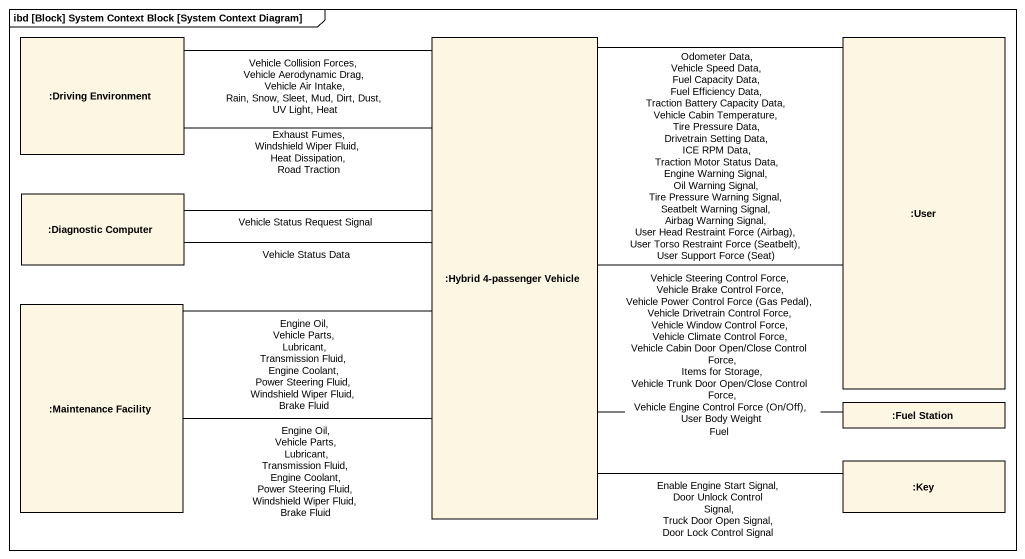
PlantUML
@startuml
mainframe ibd [Block] System Context Block [System Context Diagram]
rectangle ":Driving Environment" as Driving_Environment
rectangle ":Hybrid 4-passenger Vehicle" as Hybrid_4_passenger_Vehicle
rectangle ":User" as User
rectangle ":Diagnostic Computer" as Diagnostic_Computer
rectangle ":Maintenance Facility" as Maintenance_Facility
rectangle ":Fuel Station" as Fuel_Station
rectangle ":Key" as Key
Driving_Environment -right- Hybrid_4_passenger_Vehicle : Vehicle Collision Forces, Vehicle Aerodynamic Drag, Vehicle Air Intake, Rain, Snow, Sleet, Mud, Dirt, Dust, UV Light, Heat
Hybrid_4_passenger_Vehicle -left- Driving_Environment : Exhaust Fumes, Windshield Wiper Fluid, Heat Dissipation, Road Traction
Hybrid_4_passenger_Vehicle -right- User : Odometer Data, Vehicle Speed Data, Fuel Capacity Data, Fuel Efficiency Data, Traction Battery Capacity Data, Vehicle Cabin Temperature, Tire Pressure Data, Drivetrain Setting Data, ICE RPM Data, Traction Motor Status Data, Engine Warning Signal, Oil Warning Signal, Tire Pressure Warning Signal, Seatbelt Warning Signal, Airbag Warning Signal, User Head Restraint Force (Airbag), User Torso Restraint Force (Seatbelt), User Support Force (Seat)
Hybrid_4_passenger_Vehicle -left- Diagnostic_Computer : Vehicle Status Data
Hybrid_4_passenger_Vehicle -left- Maintenance_Facility : Engine Oil, Vehicle Parts, Lubricant, Transmission Fluid, Engine Coolant, Power Steering Fluid, Windshield Wiper Fluid, Brake Fluid
User -left- Hybrid_4_passenger_Vehicle : Vehicle Steering Control Force, Vehicle Brake Control Force, Vehicle Power Control Force (Gas Pedal), Vehicle Drivetrain Control Force, Vehicle Window Control Force, Vehicle Climate Control Force, Vehicle Cabin Door Open/Close Control Force, Items for Storage, Vehicle Trunk Door Open/Close Control Force, Vehicle Engine Control Force (On/Off), User Body Weight
Diagnostic_Computer -right- Hybrid_4_passenger_Vehicle : Vehicle Status Request Signal
Maintenance_Facility -right- Hybrid_4_passenger_Vehicle : Engine Oil, Vehicle Parts, Lubricant, Transmission Fluid, Engine Coolant, Power Steering Fluid, Windshield Wiper Fluid, Brake Fluid
Fuel_Station -left- Hybrid_4_passenger_Vehicle : Fuel
Key -left- Hybrid_4_passenger_Vehicle : Enable Engine Start Signal, Door Unlock Control Signal, Truck Door Open Signal, Door Lock Control Signal
@enduml
